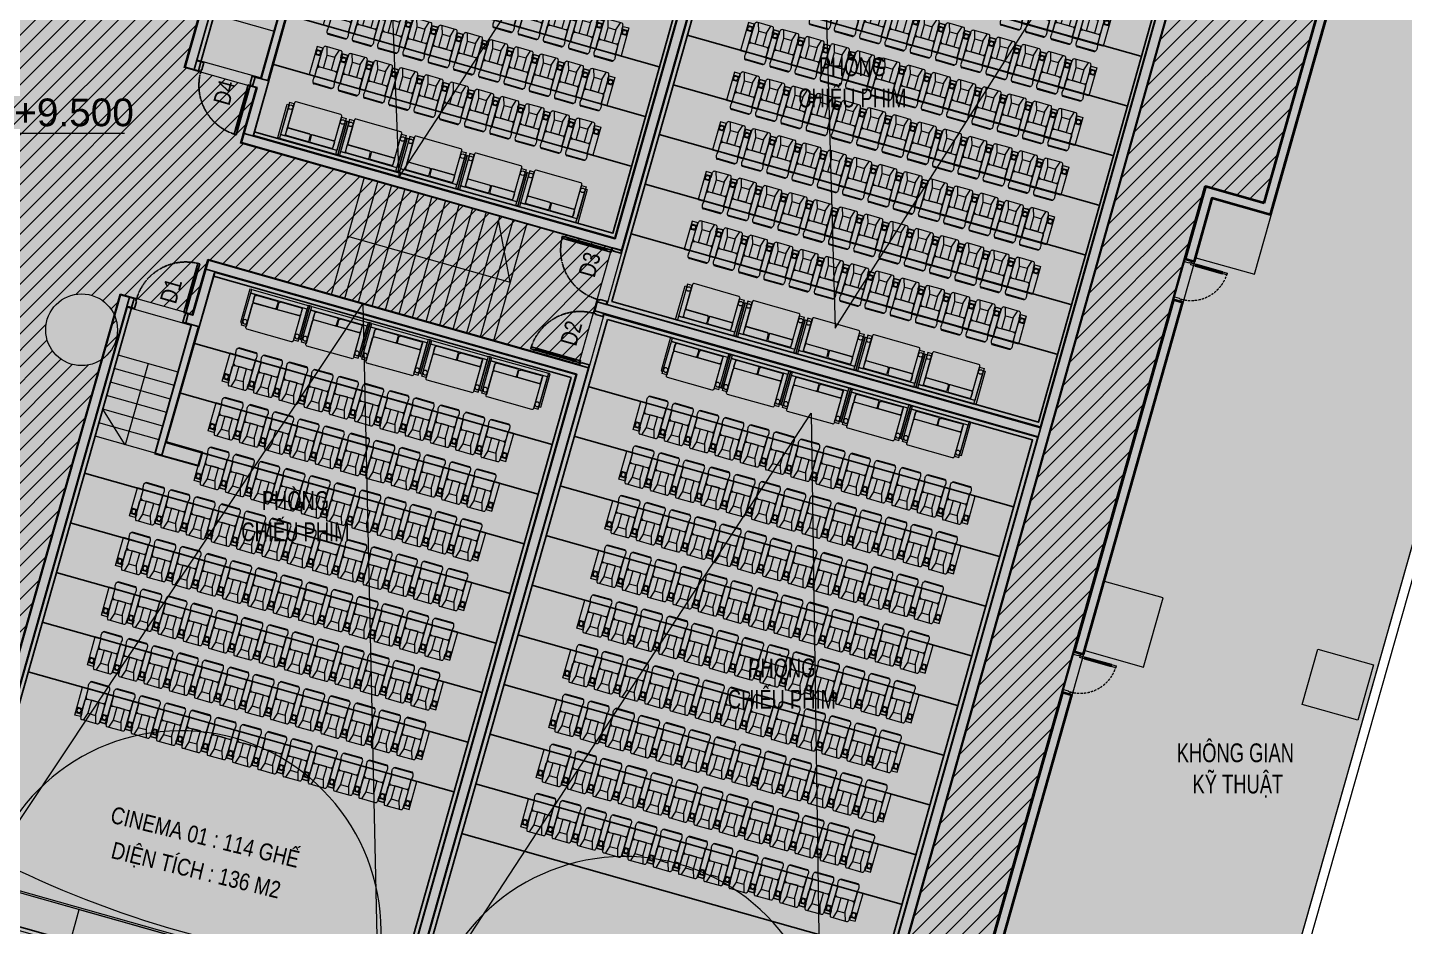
# Model space of a CAD drawing. Header units: millimetres. Extents: x -11451263 to 11578383104, y -507 to 1450429.
# Drawn here: x 12065072 to 12094417, y 1124295 to 1143457 of the extents above; entities that cross this region are included whole.
import ezdxf

# ---------------------------------------------------------------- set-up
doc = ezdxf.new("R2010")
doc.units = ezdxf.units.MM
doc.header["$MEASUREMENT"] = 0
doc.linetypes.add('HIDDEN', pattern=[0.375, 0.25, -0.125])
doc.linetypes.add('Xref_ST_MBDV Cot vach 30.7.2022$0$HIDDEN', pattern=[0.375, 0.25, -0.125])
doc.layers.get('0').update_dxf_attribs({"linetype": 'CONTINUOUS', "lineweight": 13})
doc.layers.get('Defpoints').update_dxf_attribs({"color": 5, "linetype": 'CONTINUOUS', "lineweight": 13})
for name, color, linetype, lineweight in [('##01-Tuong', 1, 'CONTINUOUS', 40), ('@_0.10', 8, 'CONTINUOUS', 15), ('CUA', 37, 'CONTINUOUS', 13), ('DO DIEN TICH THONG THUY', 141, 'CONTINUOUS', 13), ('KT-Chu viet', 255, 'CONTINUOUS', 20), ('KT-Ghi chu', 26, 'CONTINUOUS', 15), ('KT-Net cat', 1, 'CONTINUOUS', 40), ('KT-Net cua', 87, 'CONTINUOUS', 9), ('KT-Net manh', 251, 'CONTINUOUS', 13), ('KT-Net thay', 7, 'CONTINUOUS', 25), ('KT-Net to mau', 159, 'CONTINUOUS', 18), ('KT-Noi that', 39, 'CONTINUOUS', 9), ('KT-Vat lieu', 250, 'CONTINUOUS', 9)]:
    doc.layers.add(name, color=color, linetype=linetype, lineweight=lineweight)
for name, color, linetype in [('A-GRID-SYM', 50, 'CONTINUOUS'), ('A-WALL-PATT', 251, 'CONTINUOUS'), ('DC_Vat Lieu', 252, 'CONTINUOUS')]:
    doc.layers.add(name, color=color, linetype=linetype)
doc.styles.add('250-ChHBg', font='chhbg.shx', dxfattribs={"width": 0.8, "height": 200})
doc.styles.add('font unicode ccu', font='arial.ttf')
doc.styles.add('Xref_ST_MBDV Cot vach 30.7.2022$0$Arial', font='arial.ttf', dxfattribs={"width": 0.7})

# ---------------------------------------------------------------- blocks, each defined once
blk = doc.blocks.new('fagahah')
at = {"lineweight": 18}
for points in [[(1617565, -970362), (1617690, -970362), (1617690, -969742), (1617565, -969742)], [(1617683, -969914), (1617572, -969915), (1617572, -969803), (1617683, -969803)], [(1617994, -970143), (1617821, -970143), (1617821, -969856), (1617994, -969856)], [(1618250, -970362), (1618125, -970362), (1618125, -969742), (1618250, -969742)], [(1618243, -969914), (1618132, -969914), (1618132, -969803), (1618243, -969803)]]:
    blk.add_lwpolyline(points, close=True, dxfattribs=at)
blk.add_lwpolyline([(1617690, -969839), (1617690, -970093, 0.414214), (1617740, -970143), (1618075, -970143, 0.414214), (1618125, -970093), (1618125, -969839)], format="xyb", dxfattribs=at)
for points in [[(1618084, -969686), (1617731, -969686)], [(1617821, -969856), (1617770, -969686)], [(1617994, -969856), (1618044, -969686)], [(1618250, -970362), (1617565, -970362)], [(1618119, -970510), (1617695, -970510)], [(1618096, -970526), (1617719, -970526)]]:
    blk.add_lwpolyline(points, dxfattribs=at)
blk.add_lwpolyline([(1618125, -970362), (1617690, -970362), (1617690, -970193, -0.414214), (1617740, -970143), (1618075, -970143, -0.414214), (1618125, -970193)], format="xyb", close=True, dxfattribs=at)
for centre in [(1617627, -969859), (1618187, -969859)]:
    blk.add_circle(centre, 44.6, dxfattribs=at)
for points in [[(1617690, -969839), (1617697, -969830), (1617700, -969806), (1617700, -969767), (1617702, -969725), (1617708, -969704), (1617722, -969689), (1617731, -969686)], [(1618125, -969839), (1618118, -969830), (1618115, -969806), (1618115, -969767), (1618113, -969725), (1618107, -969704), (1618093, -969689), (1618084, -969686)], [(1617690, -970362), (1617684, -970387), (1617677, -970437), (1617679, -970474), (1617695, -970509), (1617712, -970524), (1617719, -970526)], [(1618125, -970362), (1618131, -970387), (1618137, -970437), (1618136, -970474), (1618120, -970509), (1618103, -970524), (1618096, -970526)]]:
    blk.add_spline(points, degree=3, dxfattribs=at)
blk = doc.blocks.new('agahah')
at = {"color": 15}
for p, q in [((1634042, -981392), (1634042, -981503)), ((1634529, -981364), (1634063, -981364)), ((1635062, -981364), (1634596, -981364))]:
    blk.add_line(p, q, dxfattribs=at)
at = {"color": 15, "lineweight": 18}
for p, q in [((1634539, -981533), (1634072, -981533)), ((1634559, -981394), (1634559, -981505)), ((1634576, -981392), (1634576, -981503)), ((1635072, -981533), (1634606, -981533)), ((1635092, -981394), (1635092, -981505))]:
    blk.add_line(p, q, dxfattribs=at)
at = {"color": 15}
for points in [[(1633942, -981626), (1633902, -981626), (1633902, -980884), (1633942, -980884)], [(1634042, -980834), (1633942, -980834), (1633942, -981546), (1634042, -981546)], [(1635092, -980834), (1635192, -980834), (1635192, -981546), (1635092, -981546)]]:
    blk.add_lwpolyline(points, close=True, dxfattribs=at)
blk.add_lwpolyline([(1634072, -981364), (1635062, -981364, 0.414214), (1635092, -981334), (1635092, -980816, 0.414214), (1635062, -980786), (1634072, -980786, 0.414214), (1634042, -980816), (1634042, -981334, 0.414214)], format="xyb", close=True, dxfattribs=at)
at = {"color": 15, "lineweight": 18}
for points in [[(1635232, -981626), (1635192, -981626), (1635192, -980884), (1635232, -980884)], [(1635192, -981626), (1635192, -981546), (1633942, -981546), (1633942, -981626)]]:
    blk.add_lwpolyline(points, close=True, dxfattribs=at)
at = {"color": 15}
for centre in [(1633992, -980926), (1635142, -980926)]:
    blk.add_circle(centre, 48, dxfattribs=at)
blk.add_arc((1634072, -981392), 30, 109.3135, 180, dxfattribs=at)
at = {"color": 15, "lineweight": 18}
for centre, start, end in [((1634072, -981503), 180, 270), ((1634529, -981394), 0, 90), ((1634529, -981505), 289.3135, 0), ((1634606, -981392), 109.3135, 180), ((1634606, -981503), 180, 270), ((1635062, -981394), 0, 90), ((1635062, -981505), 289.3135, 0)]:
    blk.add_arc(centre, 30, start, end, dxfattribs=at)
blk = doc.blocks.new('*U153')
blk.add_line((-70, 100), (-70, 907))
for points in [[(-50, 0), (-50, 1007), (-90, 1007), (-90, 0)], [(-50, 100), (-90, 100), (-90, 907), (-50, 907)], [(0, -184), (-60, -184), (-60, -40), (-50, -40), (-50, 0), (0, 0)], [(-1107, -184), (-1047, -184), (-1047, -40), (-1057, -40), (-1057, 0), (-1107, 0)]]:
    blk.add_lwpolyline(points, close=True)
at = {"linetype": 'HIDDEN'}
blk.add_arc((-50, 0), 1007, 90, 180, dxfattribs=at)
blk = doc.blocks.new('*U154')
blk.add_line((-70, 100), (-70, 907))
for points in [[(-50, 0), (-50, 1007), (-90, 1007), (-90, 0)], [(-50, 100), (-90, 100), (-90, 907), (-50, 907)], [(0, -184), (-60, -184), (-60, -40), (-50, -40), (-50, 0), (0, 0)], [(-1107, -184), (-1047, -184), (-1047, -40), (-1057, -40), (-1057, 0), (-1107, 0)]]:
    blk.add_lwpolyline(points, close=True)
at = {"linetype": 'HIDDEN'}
blk.add_arc((-50, 0), 1007, 90, 180, dxfattribs=at)
blk = doc.blocks.new('*U151')
blk.add_line((70, 100), (70, 907))
for points in [[(50, 0), (50, 1007), (90, 1007), (90, 0)], [(50, 100), (90, 100), (90, 907), (50, 907)], [(0, -184), (60, -184), (60, -40), (50, -40), (50, 0), (0, 0)], [(1107, -184), (1047, -184), (1047, -40), (1057, -40), (1057, 0), (1107, 0)]]:
    blk.add_lwpolyline(points, close=True)
at = {"linetype": 'HIDDEN'}
blk.add_arc((50, 0), 1007, 0, 90, dxfattribs=at)
blk = doc.blocks.new('*U152')
blk.add_line((70, 100), (70, 907))
for points in [[(50, 0), (50, 1007), (90, 1007), (90, 0)], [(50, 100), (90, 100), (90, 907), (50, 907)], [(0, -184), (60, -184), (60, -40), (50, -40), (50, 0), (0, 0)], [(1107, -184), (1047, -184), (1047, -40), (1057, -40), (1057, 0), (1107, 0)]]:
    blk.add_lwpolyline(points, close=True)
at = {"linetype": 'HIDDEN'}
blk.add_arc((50, 0), 1007, 0, 90, dxfattribs=at)
blk = doc.blocks.new('beta')
at = {"layer": '@_0.10'}
for points in [[(1130027, 525822), (1128746, 526182)], [(1127981, 518559), (1126700, 518920)], [(1127341, 518739), (1126853, 517007), (1126375, 517765)], [(1127900, 518270), (1126619, 518631)], [(1127818, 517981), (1126538, 518342)], [(1127737, 517693), (1126456, 518054)], [(1127656, 517404), (1126375, 517765)], [(1127574, 517115), (1126293, 517476)], [(1127493, 516826), (1126212, 517187)]]:
    blk.add_lwpolyline(points, dxfattribs=at)
at = {"layer": 'A-GRID-SYM'}
for p, q in [((1128315, 525005), (1131881, 537623)), ((1150561, 532361), (1141980, 501725)), ((1150808, 532499), (1142118, 501478)), ((1130516, 527558), (1129742, 524811)), ((1129886, 524770), (1130660, 527517)), ((1128194, 519798), (1128140, 519605))]:
    blk.add_line(p, q, dxfattribs=at)
for points in [[(1128459, 524965), (1128123, 525059), (1131743, 537869)], [(1141125, 535019), (1137291, 521407), (1129381, 523642)], [(1129574, 523588), (1129905, 524765), (1129616, 524846), (1129562, 524654), (1129658, 524627), (1129327, 523450), (1137429, 521160), (1141318, 534965)], [(1128524, 525154), (1128365, 525199)], [(1132691, 504341), (1136724, 518658), (1128622, 520947), (1128290, 519770), (1128194, 519798)], [(1128760, 520701), (1128429, 519524), (1128140, 519605)], [(1128568, 520755), (1136477, 518519), (1132499, 504396)], [(1127039, 520123), (1126751, 520204), (1122982, 506869)], [(1123228, 507007), (1126943, 520150)], [(1146367, 517387), (1136911, 520060), (1136857, 519867), (1146313, 517195)], [(1126985, 519931), (1126889, 519958)], [(1127493, 516826), (1128266, 519570)], [(1127637, 516786), (1128410, 519529)]]:
    blk.add_lwpolyline(points, dxfattribs=at)
for points in [[(1127637, 516786), (1128410, 519529), (1128266, 519570), (1127493, 516826)], [(1127636, 516782), (1127714, 517057), (1128489, 516839), (1128412, 516564)]]:
    blk.add_lwpolyline(points, close=True, dxfattribs=at)
at = {"layer": 'A-WALL-PATT'}
for points in [[(1128456, 525173), (1131942, 537513), (1141000, 534953), (1137244, 521524), (1129599, 523678)], [(1139421, 527863), (1148494, 525307)], [(1130583, 527242), (1138229, 525073)], [(1139123, 526804), (1148196, 524248)], [(1130284, 526183), (1137929, 524015)], [(1138824, 525745), (1147898, 523189)], [(1129986, 525124), (1137629, 522957)], [(1138526, 524686), (1147599, 522131)], [(1138228, 523628), (1147301, 521072)], [(1137930, 522569), (1147003, 520013)], [(1137631, 521510), (1146705, 518954)], [(1128733, 520604), (1136354, 518450), (1132429, 504519), (1123354, 507084), (1127039, 520123)], [(1137225, 520066), (1146298, 517510)], [(1137225, 520066), (1146298, 517510)], [(1128310, 519175), (1135951, 517022)], [(1146940, 518680), (1146937, 518681)], [(1136714, 518254), (1145787, 515698)], [(1128012, 518116), (1135653, 515964)], [(1136416, 517195), (1145489, 514639)], [(1127714, 517057), (1135355, 514905)], [(1125984, 516402), (1135057, 513846)], [(1136118, 516136), (1145191, 513580)], [(1125685, 515343), (1134758, 512787)], [(1135819, 515077), (1144892, 512521)], [(1125387, 514284), (1134460, 511729)], [(1135521, 514018), (1144594, 511462)], [(1125089, 513226), (1134162, 510670)], [(1135223, 512960), (1144296, 510404)], [(1124790, 512167), (1133864, 509611)], [(1134924, 511901), (1143998, 509345)], [(1134626, 510842), (1143699, 508286)], [(1134328, 509783), (1143401, 507227)], [(1134030, 508724), (1143103, 506168)]]:
    blk.add_lwpolyline(points, dxfattribs=at)
for points in [[(1141402, 534844), (1150460, 532284), (1146320, 517504), (1137225, 520066)], [(1137131, 519685), (1146190, 517125), (1141910, 501848), (1132815, 504411)]]:
    blk.add_lwpolyline(points, close=True, dxfattribs=at)
at = {"layer": 'Defpoints', "color": 8}
blk.add_line((1124556, 507473), (1131493, 505519), dxfattribs=at)
at = {"layer": 'Defpoints'}
for points in [[(1132125, 536749), (1132677, 522711), (1140295, 534395)], [(1141561, 534084), (1141985, 519504), (1149735, 531743)], [(1124042, 508151), (1131915, 520017), (1132236, 505881)], [(1133503, 505478), (1141475, 517693), (1141696, 503207)], [(1124042, 508151), (1124556, 507473), (1131493, 505519), (1132242, 505842)], [(1124068, 508182), (1124575, 507509), (1131495, 505560), (1132236, 505881)]]:
    blk.add_lwpolyline(points, dxfattribs=at)
for centre in [(1128041, 506636), (1137502, 503963)]:
    blk.add_arc(centre, 4275, 349.2845, 159.2604, dxfattribs=at)
at = {"layer": 'Defpoints', "color": 8}
blk.add_arc((1134046, 527954), 22147, 243.2203, 265.3101, dxfattribs=at)
at = {"layer": 'KT-Net manh'}
for points in [[(1131943, 522710), (1131238, 520205)], [(1132232, 522629), (1131526, 520124)], [(1132521, 522547), (1131815, 520042)], [(1132810, 522466), (1132104, 519961)], [(1133098, 522384), (1132393, 519880)], [(1133387, 522302), (1132681, 519798)], [(1133676, 522221), (1132970, 519717)], [(1133964, 522139), (1133259, 519635)], [(1131590, 521457), (1135055, 520480), (1134803, 521799)], [(1134253, 522058), (1133548, 519554)], [(1134542, 521976), (1133837, 519473)], [(1134830, 521895), (1134125, 519391)], [(1135119, 521813), (1134414, 519310)], [(1135408, 521731), (1134703, 519229)]]:
    blk.add_lwpolyline(points, dxfattribs=at)
at = {"layer": 'KT-Noi that'}
blk.add_lwpolyline([(1125693, 506425), (1125883, 507099), (1130166, 505892), (1129977, 505219)], close=True, dxfattribs=at)
at = {"layer": 'DC_Vat Lieu', "color": 253}
for name, p, xscale, yscale, zscale, rotation in [('*U152', (1129562, 524654), 1.084126636794923, 1.084126636794923, 1.084126636794923, 164.2676472592664), ('*U153', (1137236, 521215), 1.084126636794924, 1.084126636794924, 1.084126636794924, 74.26764726039676), ('*U151', (1128194, 519798), -1.084126636794923, 1.084126636794923, 1.084126636794924, 344.2676472603966), ('*U154', (1136531, 518712), -1.084126636794924, 1.084126636794923, 1.084126636794924, 74.26764726039677)]:
    blk.add_blockref(name, p, dxfattribs=dict(at, xscale=xscale, yscale=yscale, zscale=zscale, rotation=rotation))
at = {"layer": 'Defpoints', "color": 8}
for p, rotation in [((-150155, 1901003), 344.1689962145118), ((-146084, 1900993), 344.1689962145118), ((-160418, 1900800), 344.1685009415601), ((-156885, 1900942), 344.1685009415601), ((-156346, 1900790), 344.1685009415601), ((-149617, 1900850), 344.1689962145118), ((-149078, 1900698), 344.1689962145118), ((-145545, 1900840), 344.1689962145118), ((-145006, 1900688), 344.1689962145118), ((-159879, 1900647), 344.1685009415601), ((-159340, 1900495), 344.1685009415601), ((-155808, 1900637), 344.1685009415601), ((-155269, 1900485), 344.1685009415601), ((-148539, 1900545), 344.1689962145118), ((-148000, 1900392), 344.1689962145118), ((-144467, 1900535), 344.1689962145118), ((-158802, 1900342), 344.1685009415601), ((-158263, 1900190), 344.1685009415601), ((-154730, 1900332), 344.1685009415601), ((-151533, 1900250), 344.1689962145118), ((-150994, 1900097), 344.1689962145118), ((-147461, 1900240), 344.1689962145118), ((-146923, 1900087), 344.1689962145118), ((-157724, 1900037), 344.1685009415601), ((-157185, 1899884), 344.1685009415601), ((-150455, 1899944), 344.1689962145118), ((-149917, 1899792), 344.1689962145118), ((-146384, 1899934), 344.1689962145118), ((-145845, 1899782), 344.1689962145118), ((-160718, 1899742), 344.1685009415601), ((-160179, 1899589), 344.1685009415601), ((-156646, 1899732), 344.1685009415601), ((-156108, 1899579), 344.1685009415601), ((-149378, 1899639), 344.1689962145118), ((-148839, 1899487), 344.1689962145118), ((-145306, 1899629), 344.1689962145118), ((-144767, 1899477), 344.1689962145118), ((-159640, 1899437), 344.1685009415601), ((-159102, 1899284), 344.1685009415601), ((-155569, 1899427), 344.1685009415601), ((-155030, 1899274), 344.1685009415601), ((-151833, 1899192), 344.1689962145118), ((-148300, 1899334), 344.1689962145118), ((-147762, 1899181), 344.1689962145118), ((-158563, 1899131), 344.1685009415601), ((-158024, 1898979), 344.1685009415601), ((-151294, 1899039), 344.1689962145118), ((-150755, 1898886), 344.1689962145118), ((-147223, 1899029), 344.1689962145118), ((-157485, 1898826), 344.1685009415601), ((-156947, 1898673), 344.1685009415601), ((-150217, 1898734), 344.1689962145118), ((-146684, 1898876), 344.1689962145118), ((-146145, 1898724), 344.1689962145118), ((-156408, 1898521), 344.1685009415601), ((-155869, 1898368), 344.1685009415601), ((-149678, 1898581), 344.1689962145118), ((-149139, 1898428), 344.1689962145118), ((-145606, 1898571), 344.1689962145118), ((-145068, 1898418), 344.1689962145118), ((-155330, 1898216), 344.1685009415601), ((-152133, 1898133), 344.1689962145118), ((-148600, 1898276), 344.1689962145118), ((-148062, 1898123), 344.1689962145118), ((-151594, 1897980), 344.1689962145118), ((-151056, 1897828), 344.1689962145118), ((-147523, 1897970), 344.1689962145118), ((-146984, 1897818), 344.1689962145118), ((-150517, 1897675), 344.1689962145118), ((-149978, 1897523), 344.1689962145118), ((-146445, 1897665), 344.1689962145118), ((-145906, 1897513), 344.1689962145118), ((-149439, 1897370), 344.1689962145118), ((-148900, 1897218), 344.1689962145118), ((-145368, 1897360), 344.1689962145118), ((-152433, 1897075), 344.1689962145118), ((-151894, 1896922), 344.1689962145118), ((-148362, 1897065), 344.1689962145118), ((-147823, 1896912), 344.1689962145118), ((-151356, 1896770), 344.1689962145118), ((-150817, 1896617), 344.1689962145118), ((-147284, 1896760), 344.1689962145118), ((-146745, 1896607), 344.1689962145118), ((-150278, 1896465), 344.1689962145118), ((-149739, 1896312), 344.1689962145118), ((-146206, 1896454), 344.1689962145118), ((-145668, 1896302), 344.1689962145118), ((-152733, 1896017), 344.1689962145118), ((-149200, 1896159), 344.1689962145118), ((-148662, 1896006), 344.1689962145118), ((-152194, 1895864), 344.1689962145118), ((-151656, 1895711), 344.1689962145118), ((-148123, 1895854), 344.1689962145118), ((-147584, 1895701), 344.1689962145118), ((-151117, 1895559), 344.1689962145118), ((-150578, 1895406), 344.1689962145118), ((-147045, 1895549), 344.1689962145118), ((-146507, 1895396), 344.1689962145118), ((-150039, 1895254), 344.1689962145118), ((-149501, 1895101), 344.1689962145118), ((-145968, 1895244), 344.1689962145118), ((-148962, 1894948), 344.1689962145118), ((-148423, 1894796), 344.1689962145118), ((-147884, 1894643), 344.1689962145118), ((-147345, 1894490), 344.1689962145118), ((-146807, 1894338), 344.1689962145118), ((-146268, 1894185), 344.1689962145118)]:
    blk.add_blockref('fagahah', p, dxfattribs=dict(at, rotation=rotation))
at = {"layer": 'Defpoints'}
for p, rotation in [((-174031, 1913691), 344.1685009415601), ((-172752, 1913328), 344.1685009415601), ((-171472, 1912965), 344.1685009415601), ((-170193, 1912602), 344.1685009415601), ((-168913, 1912239), 344.1685009415601), ((-165558, 1909813), 344.1689962145118), ((-164278, 1909451), 344.1689962145118), ((-162999, 1909088), 344.1689962145118), ((-161719, 1908725), 344.1689962145118), ((-160440, 1908362), 344.1689962145118)]:
    blk.add_blockref('agahah', p, dxfattribs=dict(at, rotation=rotation))
at = {"layer": 'Defpoints', "xscale": -1, "rotation": 164.2676472603967}
for p in [(-709348, 18499), (-708068, 18139), (-706787, 17778), (-705507, 17417), (-700382, 17477), (-704227, 17057), (-699101, 17116), (-697821, 16755), (-696541, 16395), (-695261, 16034)]:
    blk.add_blockref('agahah', p, dxfattribs=at)
at = {"layer": 'Defpoints', "color": 8, "xscale": -1, "rotation": 164.2676472603967}
for p in [(-690990, 23540), (-690451, 23388), (-689912, 23236), (-689373, 23084), (-688834, 22932), (-688295, 22781), (-691289, 22482), (-687756, 22629), (-687218, 22477), (-682233, 22519), (-690750, 22330), (-690211, 22178), (-686679, 22325), (-686140, 22172), (-681694, 22368), (-681155, 22215), (-689672, 22025), (-689133, 21873), (-685601, 22020), (-680616, 22063), (-680077, 21911), (-688594, 21722), (-688055, 21570), (-679538, 21759), (-678999, 21607), (-691587, 21423), (-691048, 21271), (-687516, 21418), (-686977, 21266), (-682531, 21460), (-681992, 21309), (-678460, 21456), (-677921, 21304), (-690509, 21119), (-689970, 20967), (-686438, 21114), (-685899, 20962), (-681453, 21157), (-680914, 21005), (-677382, 21152), (-676843, 21000), (-692963, 20668), (-689431, 20815), (-688892, 20663), (-680375, 20853), (-679836, 20701), (-676304, 20848), (-675765, 20696), (-692424, 20516), (-691885, 20364), (-688353, 20511), (-687814, 20359), (-682829, 20402), (-679297, 20549), (-678758, 20397), (-691346, 20212), (-690807, 20060), (-687275, 20207), (-686736, 20055), (-682290, 20250), (-681751, 20098), (-678219, 20245), (-677680, 20093), (-690268, 19908), (-689729, 19756), (-686197, 19903), (-681212, 19946), (-680673, 19794), (-677141, 19941), (-676602, 19789), (-693261, 19609), (-692722, 19457), (-689190, 19604), (-688651, 19452), (-680134, 19642), (-679595, 19490), (-676063, 19637), (-692183, 19305), (-691644, 19153), (-688112, 19300), (-687573, 19148), (-683127, 19343), (-682588, 19191), (-679056, 19338), (-678517, 19186), (-691105, 19001), (-687034, 18996), (-682049, 19039), (-681510, 18887), (-677978, 19034), (-677439, 18882), (-690567, 18849), (-690028, 18697), (-686495, 18844), (-680971, 18735), (-680433, 18583), (-676900, 18730), (-676362, 18578), (-693560, 18550), (-693021, 18398), (-689488, 18545), (-688950, 18393), (-683426, 18284), (-679894, 18431), (-679355, 18279), (-692482, 18246), (-691943, 18094), (-688411, 18241), (-687872, 18089), (-682887, 18132), (-682348, 17980), (-678816, 18127), (-678277, 17975), (-691404, 17942), (-690865, 17790), (-687333, 17937), (-686794, 17785), (-681809, 17828), (-677738, 17823), (-693858, 17491), (-690326, 17638), (-689787, 17487), (-681270, 17676), (-680731, 17524), (-677199, 17671), (-676660, 17519), (-693319, 17340), (-692780, 17188), (-689248, 17335), (-688709, 17183), (-683724, 17225), (-680192, 17372), (-679653, 17221), (-692241, 17036), (-691702, 16884), (-688170, 17031), (-687631, 16879), (-683185, 17074), (-682646, 16922), (-679114, 17069), (-678575, 16916), (-691163, 16732), (-690624, 16580), (-687092, 16726), (-682107, 16769), (-681568, 16617), (-678036, 16764), (-677497, 16612), (-694127, 16424), (-693587, 16273), (-690085, 16428), (-689546, 16276), (-681029, 16465), (-680490, 16313), (-676958, 16460), (-693049, 16121), (-692510, 15968), (-689007, 16124), (-688468, 15972), (-684022, 16166), (-683483, 16015), (-679951, 16162), (-679412, 16010), (-691971, 15816), (-691432, 15664), (-687929, 15820), (-687390, 15668), (-682944, 15863), (-682405, 15711), (-678873, 15858), (-678334, 15706), (-690893, 15512), (-690354, 15361), (-681866, 15559), (-681327, 15407), (-677795, 15554), (-677256, 15402), (-689815, 15209), (-689276, 15057), (-684291, 15099), (-680788, 15255), (-680249, 15103), (-688737, 14905), (-688198, 14753), (-683752, 14948), (-683213, 14796), (-679710, 14951), (-679171, 14799), (-687659, 14601), (-682674, 14644), (-682135, 14492), (-678632, 14647), (-678094, 14495), (-681596, 14340), (-681057, 14187), (-677555, 14343), (-684619, 14049), (-684080, 13897), (-680518, 14036), (-679979, 13884), (-683541, 13745), (-683002, 13593), (-679440, 13732), (-678901, 13580), (-682463, 13441), (-681924, 13289), (-678362, 13428), (-681385, 13137), (-680846, 12985), (-677823, 13276), (-680307, 12833), (-679768, 12681), (-679229, 12529), (-678690, 12377), (-678151, 12225)]:
    blk.add_blockref('fagahah', p, dxfattribs=at)
at = {"layer": '##01-Tuong', "char_height": 360, "attachment_point": 7, "rotation": 74.2676, "style": '250-ChHBg'}
for s, insert in [('{\\fArial|b0|i0|c0|p34;D4}', (1129064, 524219)), ('{\\fArial|b0|i0|c0|p34;D3}', (1136855, 520557)), ('{\\fArial|b0|i0|c0|p34;D1}', (1127930, 519991)), ('{\\fArial|b0|i0|c0|p34;D2}', (1136459, 519096))]:
    blk.add_mtext_dynamic_manual_height_columns(s, width=16842.03, gutter_width=1500, heights=[0], dxfattribs=dict(at, insert=insert))
at = {"layer": 'Defpoints', "char_height": 360, "attachment_point": 1, "rotation": 346.381, "style": '250-ChHBg'}
for s, insert in [('{\\fArial|b0|i0|c0|p34;CINEMA 01 : 114 GHẾ}', (1126607, 509306)), ('{\\fArial|b0|i0|c0|p34;DIỆN TÍCH : 136 M2}', (1126621, 508551))]:
    blk.add_mtext_dynamic_manual_height_columns(s, width=16842.03, gutter_width=1500, heights=[0], dxfattribs=dict(at, insert=insert))
blk = doc.blocks.new('CAODOSAN')
at = {"layer": 'KT-Ghi chu'}
h = blk.add_hatch(color=256, dxfattribs=at)
edge = h.paths.add_edge_path()
edge.add_ellipse((286, 0), major_axis=(130, 130), ratio=1, start_angle=45, end_angle=135)
edge.add_line((102, 0), (286, 0))
edge.add_line((286, 0), (286, 184))
h = blk.add_hatch(color=256, dxfattribs=at)
edge = h.paths.add_edge_path()
edge.add_ellipse((286, 0), major_axis=(130, 130), ratio=1, start_angle=225, end_angle=315)
edge.add_line((469, 0), (286, 0))
edge.add_line((286, 0), (286, -184))
for p, q in [((286, 286), (286, -286)), ((1407, 0), (0, 0))]:
    blk.add_line(p, q, dxfattribs=at)
blk.add_circle((286, 0), 184, dxfattribs=at)
at = {"style": 'font unicode ccu'}
for tag, p in [('FL', (493, 59)), ('SL', (490, -292))]:
    blk.add_attdef(tag, p, '', height=230, dxfattribs=at)
blk = doc.blocks.new('*U271')
blk.add_line((70, 100), (70, 700))
for points in [[(50, 0), (50, 800), (90, 800), (90, 0)], [(50, 100), (90, 100), (90, 700), (50, 700)], [(0, -150), (60, -150), (60, -40), (50, -40), (50, 0), (0, 0)], [(900, -150), (840, -150), (840, -40), (850, -40), (850, 0), (900, 0)]]:
    blk.add_lwpolyline(points, close=True)
at = {"linetype": 'Xref_ST_MBDV Cot vach 30.7.2022$0$HIDDEN', "ltscale": 200}
blk.add_arc((50, 0), 800, 0, 90, dxfattribs=at)
blk = doc.blocks.new('l3 hatch north')
at = {"true_color": 0xdd655f}
h = blk.add_hatch(color=13, dxfattribs=at)
h.dxf.hatch_style = 1
edge = h.paths.add_edge_path()
edge.add_line((12086814, 1611710), (12089717, 1610900))
edge.add_line((12089717, 1610900), (12091736, 1618076))
edge.add_line((12091736, 1618076), (12100569, 1615591))
edge.add_line((12100569, 1615591), (12108073, 1613457))
edge.add_line((12108073, 1613457), (12107446, 1611244))
edge.add_line((12107446, 1611244), (12113108, 1609644))
edge.add_line((12113108, 1609644), (12114494, 1614551))
edge.add_line((12114494, 1614551), (12116353, 1614023))
edge.add_line((12116353, 1614023), (12117679, 1608537))
edge.add_line((12117679, 1608537), (12114979, 1598980))
edge.add_line((12114979, 1598980), (12113728, 1599334))
edge.add_line((12113728, 1599334), (12107266, 1576464))
edge.add_line((12107266, 1576464), (12100914, 1578259))
edge.add_line((12100914, 1578259), (12099242, 1572341))
edge.add_line((12099242, 1572341), (12097510, 1572828))
edge.add_line((12097510, 1572828), (12099182, 1578749))
edge.add_line((12099182, 1578749), (12085192, 1582702))
edge.add_line((12085192, 1582702), (12083460, 1576800))
edge.add_line((12083460, 1576800), (12081961, 1577224))
edge.add_arc((12082400, 1578758), 1596, 162.0288, 254.017, ccw=False)
edge.add_line((12080882, 1579250), (12082364, 1584560))
edge.add_arc((12078635, 1585304), 3803, 348.72, 415.7308)
edge.add_line((12080776, 1588446), (12074100, 1593924))
edge.add_line((12074100, 1593924), (12075363, 1595455))
edge.add_arc((12078139, 1599771), 5132, 237.2479, 342.0631)
edge.add_arc((12078139, 1599771), 5132, 342.0631, 344.9052)
edge.add_line((12083094, 1598435), (12086814, 1611710))
at = {"true_color": 0x6e6e6e}
h = blk.add_hatch(color=8, dxfattribs=at)
h.dxf.hatch_style = 1
edge = h.paths.add_edge_path()
edge.add_line((12117679, 1608537), (12114979, 1598980))
edge.add_line((12114979, 1598980), (12113728, 1599334))
edge.add_line((12113728, 1599334), (12107266, 1576464))
edge.add_line((12107266, 1576464), (12100914, 1578259))
edge.add_line((12100914, 1578259), (12100112, 1575420))
edge.add_line((12100112, 1575420), (12107910, 1573217))
edge.add_line((12107910, 1573217), (12107094, 1570328))
edge.add_line((12107094, 1570328), (12107039, 1570136))
edge.add_line((12107039, 1570136), (12111654, 1568830))
edge.add_line((12111654, 1568830), (12119742, 1597332))
edge.add_arc((12115856, 1598463), 4047, 343.7728, 371.4668)
edge.add_arc((11359561, 1428361), 779235, 12.669446, 13.368953)
for points in [[(12088827, 1618893), (12091721, 1618081), (12101146, 1615429), (12101960, 1618308), (12114548, 1614741), (12114494, 1614551), (12116353, 1614023), (12117226, 1610419), (12117679, 1608537), (12114979, 1598980), (12113728, 1599334), (12107266, 1576464), (12100914, 1578259), (12100112, 1575420), (12107910, 1573217), (12107094, 1570328), (12107039, 1570136), (12111654, 1568830), (12119742, 1597332, 0.121429)], [(12119822, 1599268, 0.004937), (12116299, 1614247), (12112387, 1630402, 0.505193)]]:
    blk.add_lwpolyline(points, format="xyb")
at = {"elevation": 0}
blk.add_lwpolyline([(12117679, 1608537), (12114979, 1598980), (12113728, 1599334), (12107266, 1576464), (12100914, 1578259), (12099242, 1572341), (12097510, 1572828), (12099182, 1578749), (12085192, 1582702), (12083460, 1576800), (12081961, 1577224, -0.424414), (12080882, 1579250), (12082364, 1584560, 0.301017), (12080776, 1588446), (12074100, 1593924), (12075363, 1595455, 0.492143), (12083021, 1598191, 0.012402), (12083094, 1598435), (12086814, 1611710)], format="xyb", dxfattribs=at)

msp = doc.modelspace()

# ---------------------------------------------------------------- hatches: boundary and pattern name
at = {"layer": 'DO DIEN TICH THONG THUY'}
h = msp.add_hatch(dxfattribs=at)
h.set_pattern_fill('ANSI31', color=256, scale=2000)
h.paths.add_polyline_path([(12057236.4, 1119460.1), (12058210.7, 1120639.9), (12059390.4, 1119665.6), (12058416.1, 1118485.9)])
edge = h.paths.add_edge_path(flags=16)
edge.add_arc((12061270.1, 1124383.6), 765, 0, 360)
edge = h.paths.add_edge_path(flags=17)
edge.add_arc((12063858.2, 1128642.9), 765, 0, 360)
edge = h.paths.add_edge_path(flags=17)
edge.add_arc((12066223.9, 1137015.1), 765, 0, 360)
edge = h.paths.add_edge_path(flags=16)
edge.add_arc((12062661.8, 1147062.3), 515, 0, 360)
edge = h.paths.add_edge_path(flags=17)
edge.add_arc((12068589.7, 1145387.3), 765, 0, 360)
edge = h.paths.add_edge_path(flags=16)
edge.add_arc((12067551.4, 1154721.3), 515, 0, 360)
edge = h.paths.add_edge_path(flags=17)
edge.add_arc((12070955.4, 1153759.4), 765, 0, 360)
edge = h.paths.add_edge_path()
edge.add_line((12074031.2, 1113766.1), (12075734.5, 1113284.8))
edge.add_line((12075734.5, 1113284.8), (12077352.4, 1119010.6))
edge.add_line((12077352.4, 1119010.6), (12083703.7, 1117215.9))
edge.add_line((12083703.7, 1117215.9), (12090166, 1140085.4))
edge.add_line((12090166, 1140085.4), (12091417, 1139731.9))
edge.add_line((12091417, 1139731.9), (12094113.7, 1149275.4))
edge.add_line((12094113.7, 1149275.4), (12092789.5, 1154744.4))
edge.add_line((12092789.5, 1154744.4), (12090952.9, 1155263.3))
edge.add_line((12090952.9, 1155263.3), (12090200.2, 1152600.3))
edge.add_line((12090200.2, 1152600.3), (12091737.8, 1152165.8))
edge.add_line((12091737.8, 1152165.8), (12090827.7, 1148939))
edge.add_line((12090827.7, 1148939), (12092079.4, 1148585.3))
edge.add_line((12092079.4, 1148585.3), (12091663.4, 1147113))
edge.add_line((12091663.4, 1147113), (12090413.3, 1147464.3))
edge.add_line((12090413.3, 1147464.3), (12082415.7, 1119003.4))
edge.add_line((12082415.7, 1119003.4), (12063259.3, 1124434.4))
edge.add_line((12063259.3, 1124434.4), (12067042.6, 1137779.1))
edge.add_line((12067042.6, 1137779.1), (12068582.2, 1137344.1))
edge.add_line((12068582.2, 1137344.1), (12068915.7, 1138520.3))
edge.add_line((12068915.7, 1138520.3), (12076822.3, 1136278.9))
edge.add_line((12076822.3, 1136278.9), (12077521.2, 1138752))
edge.add_line((12077521.2, 1138752), (12069613.3, 1140993.8))
edge.add_line((12069613.3, 1140993.8), (12069945.8, 1142170.4))
edge.add_line((12069945.8, 1142170.4), (12068411, 1142605.5))
edge.add_line((12068411, 1142605.5), (12072049.7, 1155440.2))
edge.add_line((12072049.7, 1155440.2), (12083943, 1152079.5))
edge.add_line((12083943, 1152079.5), (12084478.7, 1153975.3))
edge.add_line((12084478.7, 1153975.3), (12076940.6, 1156112.6))
edge.add_line((12076940.6, 1156112.6), (12077765, 1158999.9))
edge.add_line((12077765, 1158999.9), (12066943, 1162057.9))
edge.add_arc((12071099.1, 1157459.1), 6198.6, 132.1054, 159.43873)
edge.add_line((12065295.4, 1159636.1), (12068203.9, 1158814.3))
edge.add_line((12068203.9, 1158814.3), (12066166.9, 1151605.4))
edge.add_line((12066166.9, 1151605.4), (12063280, 1152421.1))
edge.add_line((12063280, 1152421.1), (12059633, 1139410.8))
edge.add_line((12059633, 1139410.8), (12060315.2, 1139219.6))
edge.add_arc((12060215.4, 1138445.8), 780.3, -15.30018, 82.65006, ccw=False)
edge.add_line((12060968, 1138239.9), (12058487.4, 1129490.1))
edge.add_arc((12057751.4, 1129698.8), 765, 267.67809, 344.17166, ccw=False)
edge.add_arc((12055083.5, 1126036.7), 3917.9, -11.28826, 47.69745, ccw=False)
edge.add_line((12058925.6, 1125269.8), (12057419.8, 1119874.6))
edge.add_arc((12058856.3, 1119494.2), 1486, 165.16841, 253.77617)
edge.add_arc((12020938.6, 982485.3), 140673.2, 73.910196, 74.538347, ccw=False)
edge.add_line((12059925.3, 1117648.2), (12061570.4, 1123470.1))
edge.add_line((12061570.4, 1123470.1), (12075649.1, 1119491.9))
edge.add_line((12075649.1, 1119491.9), (12074031.2, 1113766.1))
h = msp.add_hatch(dxfattribs=at)
h.set_pattern_fill('ANSI31', color=256, scale=2000)
edge = h.paths.add_edge_path(flags=16)
edge.add_arc((12046298.3, 1104856.8), 765, 0, 360)
edge = h.paths.add_edge_path(flags=16)
edge.add_line((12053072.7, 1119286.7), (12047077.6, 1112027.2))
edge.add_line((12047077.6, 1112027.2), (12048247.1, 1111061.4))
edge.add_line((12048247.1, 1111061.4), (12057114, 1106798.1))
edge.add_arc((12058428.3, 1109531.6), 3033, 244.32116, 324.72506)
edge.add_line((12060904.4, 1107780), (12071494, 1104787.7))
edge.add_line((12071494, 1104787.7), (12073160.9, 1110686.7))
edge.add_line((12073160.9, 1110686.7), (12059094.9, 1114661.3))
edge.add_arc((12059906.6, 1117533.9), 2985, 230.44883, 254.22122, ccw=False)
edge.add_line((12058005.8, 1115232.3), (12053082.3, 1119298.3))
edge.add_line((12053082.3, 1119298.3), (12053072.7, 1119286.7))
edge = h.paths.add_edge_path()
edge.add_line((12050542.7, 1134649.8), (12057104.8, 1129240.3))
edge.add_arc((12054124.9, 1125625.5), 4684.8, -4.03959, 50.49931, ccw=False)
edge.add_line((12058798.1, 1125295.4), (12057294.3, 1119908.2))
edge.add_arc((12058830.1, 1119479.5), 1594.6, 164.4034, 254.54118)
edge.add_arc((11615597.4, -483238.9), 1661282.9, 73.8809628, 74.5411849, ccw=False)
edge.add_line((12076825.8, 1112733.9), (12074356.2, 1103994))
edge.add_arc((12071483.6, 1104805.7), 2985, 254.21964, 344.22123, ccw=False)
edge.add_line((12070671.9, 1101933.2), (12064668.2, 1103629.8))
edge.add_arc((12063032.4, 1097841.5), 6015, 74.21964, 138.64314)
edge.add_line((12058517.5, 1101815.9), (12056458.1, 1099476.5))
edge.add_arc((12044377.5, 1082961.6), 20461.7, 53.8145, 128.65698)
edge.add_line((12031595.9, 1098940.2), (12031375.3, 1099122.4))
edge.add_line((12031375.3, 1099122.4), (12032508.1, 1100494.2))
edge.add_line((12032508.1, 1100494.2), (12029709.2, 1102805.6))
edge.add_line((12029709.2, 1102805.6), (12031855.1, 1105404.1))
edge.add_line((12031855.1, 1105404.1), (12032857.4, 1104576.3))
edge.add_line((12032857.4, 1104576.3), (12034417.5, 1106465.4))
edge.add_line((12034417.5, 1106465.4), (12035882.5, 1105255.5))
edge.add_line((12035882.5, 1105255.5), (12038334.1, 1108224.1))
edge.add_line((12038334.1, 1108224.1), (12040030.6, 1106823))
edge.add_line((12040030.6, 1106823), (12041832.7, 1109005.1))
edge.add_line((12041832.7, 1109005.1), (12040136.1, 1110406.2))
edge.add_line((12040136.1, 1110406.2), (12044412, 1115583.8))
edge.add_line((12044412, 1115583.8), (12045337.3, 1114819.7))
edge.add_line((12045337.3, 1114819.7), (12052736.4, 1123779.2))
edge.add_arc((12051182.7, 1125062.3), 2015, 320.44883, 410.44883)
edge.add_line((12052465.8, 1126616), (12046834.9, 1131266.3))
edge.add_arc((12045551.8, 1129712.6), 2015, 50.44883, 137.15988)
edge.add_line((12044074.3, 1131082.7), (12012044.2, 1092298.3))
edge.add_line((12012044.2, 1092298.3), (12009831.3, 1094125.9))
edge.add_line((12009831.3, 1094125.9), (12047475.5, 1139709))
edge.add_line((12047475.5, 1139709), (12051778.5, 1136173.6))
edge.add_line((12051778.5, 1136173.6), (12051504.1, 1135840))
edge.add_arc((12051028.8, 1135240.6), 765, 51.58066, 230.44246)
edge.add_arc((12051028.8, 1135240.6), 765, 230.44246, 230.55561)
at = {"layer": 'KT-Vat lieu'}
h = msp.add_hatch(dxfattribs=at)
h.set_pattern_fill('ANSI31', color=256)
h.set_pattern_definition([(45, (0, 0), (-0.0883883476483, 0.0883883476483), [])])
edge = h.paths.add_edge_path(flags=0)
edge.add_arc((12046298.3, 1104856.8), 765, 0, 360)
edge = h.paths.add_edge_path(flags=17)
edge.add_line((12050552.3, 1134661.4), (12057114.4, 1129251.9))
edge.add_arc((12054124.9, 1125625.5), 4699.8, -4.05811, 50.49931, ccw=False)
edge.add_line((12058812.9, 1125292.9), (12057308.7, 1119904.2))
edge.add_arc((12058830.1, 1119479.5), 1579.6, 164.4034, 254.54118)
edge.add_arc((11615597.4, -483238.9), 1661297.9, 73.8804485, 74.5411849, ccw=False)
edge.add_line((12076844.3, 1112744.1), (12074370.6, 1103989.9))
edge.add_arc((12071483.6, 1104805.7), 3000, 254.21964, 344.22123, ccw=False)
edge.add_line((12070667.8, 1101918.8), (12064664.1, 1103615.4))
edge.add_arc((12063032.4, 1097841.5), 6000, 74.21964, 138.64314)
edge.add_line((12058528.7, 1101806), (12056470.3, 1099467.6))
edge.add_arc((12044377.5, 1082961.6), 20461.7, 53.77232, 128.69988)
edge.add_line((12031583.9, 1098930.6), (12031354.1, 1099120.4))
edge.add_line((12031354.1, 1099120.4), (12032487, 1100492.2))
edge.add_line((12032487, 1100492.2), (12029688.1, 1102803.6))
edge.add_line((12029688.1, 1102803.6), (12031853.1, 1105425.2))
edge.add_line((12031853.1, 1105425.2), (12032855.4, 1104597.4))
edge.add_line((12032855.4, 1104597.4), (12034415.5, 1106486.5))
edge.add_line((12034415.5, 1106486.5), (12035880.5, 1105276.6))
edge.add_line((12035880.5, 1105276.6), (12038332.1, 1108245.2))
edge.add_line((12038332.1, 1108245.2), (12040028.6, 1106844.1))
edge.add_line((12040028.6, 1106844.1), (12041811.6, 1109003.1))
edge.add_line((12041811.6, 1109003.1), (12040115, 1110404.2))
edge.add_line((12040115, 1110404.2), (12044410, 1115604.9))
edge.add_line((12044410, 1115604.9), (12045335.3, 1114840.8))
edge.add_line((12045335.3, 1114840.8), (12052724.8, 1123788.8))
edge.add_arc((12051182.7, 1125062.3), 2000, 320.44883, 410.44883)
edge.add_line((12052456.3, 1126604.4), (12046825.3, 1131254.7))
edge.add_arc((12045551.8, 1129712.6), 2000, 50.44883, 137.14756)
edge.add_line((12044085.6, 1131072.8), (12012046.2, 1092277.2))
edge.add_line((12012046.2, 1092277.2), (12009810.1, 1094123.9))
edge.add_line((12009810.1, 1094123.9), (12047473.5, 1139730.1))
edge.add_line((12047473.5, 1139730.1), (12051799.6, 1136175.6))
edge.add_line((12051799.6, 1136175.6), (12051506.3, 1135819))
edge.add_arc((12051028.8, 1135240.6), 750, 50.45494, 230.44246)
edge.add_arc((12051028.8, 1135240.6), 750, 230.44246, 230.55617)
edge = h.paths.add_edge_path(flags=0)
edge.add_arc((12063032.4, 1097841.5), 6000, 74.21964, 138.64314)
edge.add_arc((12063032.4, 1097841.5), 6000, 74.21964, 138.64314, ccw=False)
edge = h.paths.add_edge_path(flags=0)
edge.add_arc((12051182.7, 1125062.3), 2000, -39.55117, 50.44883, ccw=False)
edge.add_arc((12051182.7, 1125062.3), 2000, 320.44883, 410.44883)
edge = h.paths.add_edge_path(flags=0)
edge.add_arc((12051028.8, 1135240.6), 750, 50.45494, 230.44246, ccw=False)
edge.add_arc((12051028.8, 1135240.6), 750, 50.45494, 230.44246)
edge = h.paths.add_edge_path(flags=17)
edge.add_line((12050552.3, 1134661.4), (12057114.4, 1129251.9))
edge.add_arc((12054124.9, 1125625.5), 4699.8, 355.94189, 410.49931)
edge.add_line((12058812.9, 1125292.9), (12057308.7, 1119904.2))
edge.add_arc((12058830.1, 1119479.5), 1579.6, 164.4034, 254.54118)
edge.add_arc((11615597.4, -483238.9), 1661297.9, 73.8804485, 74.5411849)
edge.add_line((12076844.3, 1112744.1), (12074370.6, 1103989.9))
edge.add_arc((12071483.6, 1104805.7), 3000, 254.21964, 344.22123)
edge.add_line((12070667.8, 1101918.8), (12064664.1, 1103615.4))
edge.add_arc((12063032.4, 1097841.5), 6000, 74.21964, 138.64314)
edge.add_line((12058528.7, 1101806), (12056470.3, 1099467.6))
edge.add_arc((12044377.5, 1082961.6), 20461.7, 53.77232, 128.69988)
edge.add_line((12031583.9, 1098930.6), (12031354.1, 1099120.4))
edge.add_line((12031354.1, 1099120.4), (12032487, 1100492.2))
edge.add_line((12032487, 1100492.2), (12029688.1, 1102803.6))
edge.add_line((12029688.1, 1102803.6), (12031853.1, 1105425.2))
edge.add_line((12031853.1, 1105425.2), (12032855.4, 1104597.4))
edge.add_line((12032855.4, 1104597.4), (12034415.5, 1106486.5))
edge.add_line((12034415.5, 1106486.5), (12035880.5, 1105276.6))
edge.add_line((12035880.5, 1105276.6), (12038332.1, 1108245.2))
edge.add_line((12038332.1, 1108245.2), (12040028.6, 1106844.1))
edge.add_line((12040028.6, 1106844.1), (12041811.6, 1109003.1))
edge.add_line((12041811.6, 1109003.1), (12040115, 1110404.2))
edge.add_line((12040115, 1110404.2), (12044410, 1115604.9))
edge.add_line((12044410, 1115604.9), (12045335.3, 1114840.8))
edge.add_line((12045335.3, 1114840.8), (12052724.8, 1123788.8))
edge.add_arc((12051182.7, 1125062.3), 2000, 320.44883, 410.44883)
edge.add_line((12052456.3, 1126604.4), (12046825.3, 1131254.7))
edge.add_arc((12045551.8, 1129712.6), 2000, 50.44883, 137.14756)
edge.add_line((12044085.6, 1131072.8), (12012046.2, 1092277.2))
edge.add_line((12012046.2, 1092277.2), (12009810.1, 1094123.9))
edge.add_line((12009810.1, 1094123.9), (12047473.5, 1139730.1))
edge.add_line((12047473.5, 1139730.1), (12051799.6, 1136175.6))
edge.add_line((12051799.6, 1136175.6), (12051506.3, 1135819))
edge.add_arc((12051028.8, 1135240.6), 750, 50.45494, 230.44246)
edge.add_arc((12051028.8, 1135240.6), 750, 230.44246, 230.55617)
edge = h.paths.add_edge_path(flags=0)
edge.add_arc((12045551.8, 1129712.6), 2000, 50.44883, 137.14756)
edge.add_arc((12045551.8, 1129712.6), 2000, 50.44883, 137.14756)
edge = h.paths.add_edge_path(flags=0)
edge.add_arc((12058830.1, 1119479.5), 1579.6, 164.4034, 254.54118)
edge.add_arc((12058830.1, 1119479.5), 1579.6, 164.4034, 254.54118)
edge = h.paths.add_edge_path(flags=0)
edge.add_line((12058812.9, 1125292.9), (12057308.7, 1119904.2))
edge.add_line((12058812.9, 1125292.9), (12057308.7, 1119904.2))
edge = h.paths.add_edge_path(flags=0)
edge.add_arc((12054124.9, 1125625.5), 4699.8, 355.94189, 410.49931)
edge.add_arc((12054124.9, 1125625.5), 4699.8, 355.94189, 410.49931)
edge = h.paths.add_edge_path(flags=0)
edge.add_line((12050552.3, 1134661.4), (12057114.4, 1129251.9))
edge.add_line((12050552.3, 1134661.4), (12057114.4, 1129251.9))
edge = h.paths.add_edge_path(flags=0)
edge.add_arc((12051028.8, 1135240.6), 750, 230.44246, 230.55617)
edge.add_arc((12051028.8, 1135240.6), 750, 230.44246, 230.55617)
edge = h.paths.add_edge_path(flags=0)
edge.add_arc((11615597.4, -483238.9), 1661297.9, 73.8804485, 74.5411849)
edge.add_arc((11615597.4, -483238.9), 1661297.9, 73.8804485, 74.5411849)
edge = h.paths.add_edge_path(flags=0)
edge.add_line((12070667.8, 1101918.8), (12064664.1, 1103615.4))
edge.add_line((12070667.8, 1101918.8), (12064664.1, 1103615.4))
edge = h.paths.add_edge_path(flags=0)
edge.add_arc((12071483.6, 1104805.7), 3000, 254.21964, 344.22123)
edge.add_arc((12071483.6, 1104805.7), 3000, 254.21964, 344.22123)
edge = h.paths.add_edge_path(flags=0)
edge.add_line((12076844.3, 1112744.1), (12074370.6, 1103989.9))
edge.add_line((12076844.3, 1112744.1), (12074370.6, 1103989.9))
edge = h.paths.add_edge_path(flags=0)
edge.add_line((12045335.3, 1114840.8), (12052724.8, 1123788.8))
edge.add_line((12045335.3, 1114840.8), (12052724.8, 1123788.8))
edge = h.paths.add_edge_path(flags=0)
edge.add_line((12044410, 1115604.9), (12045335.3, 1114840.8))
edge.add_line((12044410, 1115604.9), (12045335.3, 1114840.8))
edge = h.paths.add_edge_path(flags=0)
edge.add_line((12040115, 1110404.2), (12044410, 1115604.9))
edge.add_line((12040115, 1110404.2), (12044410, 1115604.9))
edge = h.paths.add_edge_path(flags=0)
edge.add_line((12041811.6, 1109003.1), (12040115, 1110404.2))
edge.add_line((12041811.6, 1109003.1), (12040115, 1110404.2))
edge = h.paths.add_edge_path(flags=0)
edge.add_line((12040028.6, 1106844.1), (12041811.6, 1109003.1))
edge.add_line((12040028.6, 1106844.1), (12041811.6, 1109003.1))
edge = h.paths.add_edge_path(flags=0)
edge.add_line((12038332.1, 1108245.2), (12040028.6, 1106844.1))
edge.add_line((12038332.1, 1108245.2), (12040028.6, 1106844.1))
edge = h.paths.add_edge_path(flags=0)
edge.add_line((12035880.5, 1105276.6), (12038332.1, 1108245.2))
edge.add_line((12035880.5, 1105276.6), (12038332.1, 1108245.2))
edge = h.paths.add_edge_path(flags=0)
edge.add_line((12034415.5, 1106486.5), (12035880.5, 1105276.6))
edge.add_line((12034415.5, 1106486.5), (12035880.5, 1105276.6))
edge = h.paths.add_edge_path(flags=0)
edge.add_line((12032855.4, 1104597.4), (12034415.5, 1106486.5))
edge.add_line((12032855.4, 1104597.4), (12034415.5, 1106486.5))
edge = h.paths.add_edge_path(flags=0)
edge.add_line((12031853.1, 1105425.2), (12032855.4, 1104597.4))
edge.add_line((12031853.1, 1105425.2), (12032855.4, 1104597.4))
edge = h.paths.add_edge_path(flags=0)
edge.add_line((12029688.1, 1102803.6), (12031853.1, 1105425.2))
edge.add_line((12029688.1, 1102803.6), (12031853.1, 1105425.2))
edge = h.paths.add_edge_path(flags=0)
edge.add_line((12032487, 1100492.2), (12029688.1, 1102803.6))
edge.add_line((12032487, 1100492.2), (12029688.1, 1102803.6))
edge = h.paths.add_edge_path(flags=0)
edge.add_line((12031354.1, 1099120.4), (12032487, 1100492.2))
edge.add_line((12031354.1, 1099120.4), (12032487, 1100492.2))
edge = h.paths.add_edge_path(flags=0)
edge.add_line((12031583.9, 1098930.6), (12031354.1, 1099120.4))
edge.add_line((12031583.9, 1098930.6), (12031354.1, 1099120.4))
edge = h.paths.add_edge_path(flags=0)
edge.add_arc((12044377.5, 1082961.6), 20461.7, 53.77232, 128.69988)
edge.add_arc((12044377.5, 1082961.6), 20461.7, 53.77232, 128.69988)
edge = h.paths.add_edge_path(flags=0)
edge.add_line((12058528.7, 1101806), (12056470.3, 1099467.6))
edge.add_line((12058528.7, 1101806), (12056470.3, 1099467.6))
edge = h.paths.add_edge_path(flags=0)
edge.add_line((12052456.3, 1126604.4), (12046825.3, 1131254.7))
edge.add_line((12052456.3, 1126604.4), (12046825.3, 1131254.7))
edge = h.paths.add_edge_path(flags=0)
edge.add_line((12051799.6, 1136175.6), (12051506.3, 1135819))
edge.add_line((12051799.6, 1136175.6), (12051506.3, 1135819))
edge = h.paths.add_edge_path(flags=0)
edge.add_line((12047473.5, 1139730.1), (12051799.6, 1136175.6))
edge.add_line((12047473.5, 1139730.1), (12051799.6, 1136175.6))
edge = h.paths.add_edge_path(flags=0)
edge.add_line((12009810.1, 1094123.9), (12047473.5, 1139730.1))
edge.add_line((12009810.1, 1094123.9), (12047473.5, 1139730.1))
edge = h.paths.add_edge_path(flags=0)
edge.add_line((12012046.2, 1092277.2), (12009810.1, 1094123.9))
edge.add_line((12012046.2, 1092277.2), (12009810.1, 1094123.9))
edge = h.paths.add_edge_path(flags=0)
edge.add_line((12044085.6, 1131072.8), (12012046.2, 1092277.2))
edge.add_line((12044085.6, 1131072.8), (12012046.2, 1092277.2))
edge = h.paths.add_edge_path(flags=0)
edge.add_line((12053084.3, 1119277.2), (12047098.7, 1112029.2))
edge.add_line((12047098.7, 1112029.2), (12048255.3, 1111074.1))
edge.add_line((12048255.3, 1111074.1), (12057120.5, 1106811.6))
edge.add_arc((12058428.3, 1109531.6), 3018, 244.32116, 324.9262)
edge.add_line((12060898.3, 1107797.3), (12071483.7, 1104806.2))
edge.add_line((12071483.7, 1104806.2), (12073142.4, 1110676.3))
edge.add_line((12073142.4, 1110676.3), (12059090.8, 1114646.9))
edge.add_arc((12059906.6, 1117533.9), 3000, 230.44883, 254.22122, ccw=False)
edge.add_line((12057996.3, 1115220.7), (12053084.3, 1119277.2))
edge.add_line((12053084.3, 1119277.2), (12053084.3, 1119277.2))

# ---------------------------------------------------------------- linework, layer by layer
at = {"layer": 'DO DIEN TICH THONG THUY'}
for points in [[(12090413.3, 1147464.3), (12082415.7, 1119003.4), (12063259.3, 1124434.4), (12067042.6, 1137779.1), (12068582.2, 1137344.1), (12068915.7, 1138520.3), (12076822.3, 1136278.9), (12077521.2, 1138752), (12069613.3, 1140993.8), (12069945.8, 1142170.4), (12068411, 1142605.5), (12072049.7, 1155440.2)], [(12089611.9, 1114886.5), (12083752.8, 1116542.1), (12085240.3, 1121806), (12086490.8, 1121452.6), (12086906.9, 1122925), (12085655.9, 1123278.5), (12087605.6, 1130178.3), (12088856.6, 1129824.8), (12089272.6, 1131297.2), (12088021.6, 1131650.7), (12089971.3, 1138550.5), (12091222.3, 1138197), (12094232.2, 1148848.8)]]:
    msp.add_lwpolyline(points, dxfattribs=at)
for points in [[(12072181.8, 1155063), (12081394.6, 1152459.8), (12077583.7, 1138973.4), (12069897.1, 1141152.6), (12070901.2, 1144776.5), (12071676.5, 1144557.5), (12071762, 1144861.5), (12070812.8, 1145125.9), (12070037.9, 1142383.4), (12068690, 1142764.2)], [(12081615.9, 1152397.2), (12090829, 1149793.9), (12086656.7, 1134946), (12077422.1, 1137555.5)], [(12069073.3, 1138236.6), (12076759.8, 1136057.5), (12072777.9, 1121965.9), (12063541, 1124584.6), (12067201.2, 1137495.3), (12068549.2, 1137114.4), (12067774.2, 1134371.8), (12068722.3, 1134103.8), (12068807.7, 1134404.2), (12068032.7, 1134624.3)], [(12077361.8, 1137342.2), (12086594.3, 1134724.7), (12082256.6, 1119287.4), (12072999.2, 1121903.3)], [(12092571.1, 1130209.2), (12093754.7, 1129874.8), (12093420.3, 1128691.1), (12092236.6, 1129025.6)]]:
    msp.add_lwpolyline(points, close=True, dxfattribs=at)
msp.add_lwpolyline([(12063280, 1152421.1), (12059633, 1139410.8), (12060315.2, 1139219.6, -0.4554641), (12060968, 1138239.9), (12058487.4, 1129490.1, -0.3467383), (12057720.4, 1128934.4, -0.2632114), (12058925.6, 1125269.8), (12057419.8, 1119874.6, 0.4071143), (12058441.1, 1118067.5, -0.0027408), (12059925.3, 1117648.2), (12061570.4, 1123470.1), (12075649.1, 1119491.9), (12074031.2, 1113766.1), (12075734.5, 1113284.8), (12077352.4, 1119010.6), (12083703.7, 1117215.9), (12090166, 1140085.4), (12091417, 1139731.9), (12094113.7, 1149275.4)], format="xyb", dxfattribs=at)
msp.add_circle((12066223.9, 1137015.1), 765, dxfattribs=at)
at = {"layer": 'KT-Net cat'}
for p, q in [((12089741.3, 1138527.1), (12089934.2, 1138472.6)), ((12089496.5, 1137661.1), (12089689.5, 1137606.5)), ((12087375.5, 1130155), (12087568.5, 1130100.5)), ((12087130.8, 1129288.9), (12087323.8, 1129234.4))]:
    msp.add_line(p, q, dxfattribs=at)
for points in [[(12091427.4, 1139713.4), (12094129.2, 1149275.1)], [(12091565.4, 1139466.5), (12094225.2, 1148879)], [(12091427.4, 1139713.4), (12090176.4, 1140066.9), (12089741.3, 1138527.1)], [(12091565.4, 1139466.5), (12090314.4, 1139820), (12089933.8, 1138472.8)], [(12089496.5, 1137661.1), (12087375.5, 1130155)], [(12089689.1, 1137606.7), (12087568.3, 1130100.5)], [(12087130.8, 1129288.9), (12085009.8, 1121782.8)], [(12087323.6, 1129234.4), (12085202.8, 1121728.3)]]:
    msp.add_lwpolyline(points, dxfattribs=at)
at = {"layer": 'KT-Net cua', "elevation": 0}
for points in [[(12096322.8, 1137820.8), (12085910.5, 1101099.3), (12085910.5, 1101099.3, -0.2736962), (12063867.3, 1095014.7), (12063867.3, 1095014.7), (12063867.3, 1095014.7), (12063867.3, 1095014.7, -0.1569564), (12057715.7, 1098213.8, 0.3630404), (12031725.1, 1098787.4), (12023774.6, 1089152.5, -0.1023702), (12018590.1, 1086517.9), (12009962.2, 1083239, -0.4938342), (12004259, 1086935, -0.0221705), (12004665.8, 1092329.3)], [(12096131.8, 1137880.6), (12085731.8, 1101202.2, -0.2732098), (12063910.3, 1095210.3, -0.1573449), (12057852.8, 1098359.6, 0.3634285), (12031583.9, 1098930.6)]]:
    msp.add_lwpolyline(points, format="xyb", dxfattribs=at)

# ---------------------------------------------------------------- block references
at = {"layer": 'CUA', "rotation": 254.2212262593835}
for p in [(12089885.6, 1138486.4), (12087519.9, 1130114.2)]:
    msp.add_blockref('*U271', p, dxfattribs=at)
at = {"layer": 'KT-Chu viet'}
ref = msp.add_blockref('CAODOSAN', (12063519.1, 1141200.3), dxfattribs=dict(at, xscale=2.571428571428571, yscale=2.571428571428571, zscale=2.571428571428571))
ref.add_attrib('FL', '+9.500', (12064788.1, 1141353), dxfattribs={"layer": '0', "height": 591.43, "style": 'font unicode ccu'})
at = {"layer": 'KT-Net thay', "rotation": 359.9535809110671}
msp.add_blockref('beta', (10939881.4, 618469.3), dxfattribs=at)
at = {"layer": 'KT-Net to mau'}
msp.add_blockref('l3 hatch north', (-23551.5, -459267, 0), dxfattribs=at)

# ---------------------------------------------------------------- texts
at = {"layer": 'KT-Chu viet', "char_height": 400, "attachment_point": 2, "style": 'Xref_ST_MBDV Cot vach 30.7.2022$0$Arial'}
for s, insert, width in [('{\\fArial|b0|i0|c163|p34;PHÒNG CHIẾU PHIM}', (12082651.3, 1142821.8), 2669.726), ('{\\fArial|b0|i0|c163|p34;PHÒNG CHIẾU PHIM}', (12070780.6, 1133574.4), 2669.726), ('{\\fArial|b0|i0|c163|p34;PHÒNG CHIẾU PHIM}', (12081147.3, 1130005.7), 2669.726), ('{\\fArial|b0|i0|c163|p34;KHÔNG GIAN}\\P{\\fArial|b0|i0|c163|p34; K}Ỹ {\\fArial|b0|i0|c163|p34;THUẬT} ', (12090812.6, 1128197), 3711.876)]:
    msp.add_mtext(s, dxfattribs=dict(at, insert=insert, width=width))

doc.saveas('drawing.dxf')
